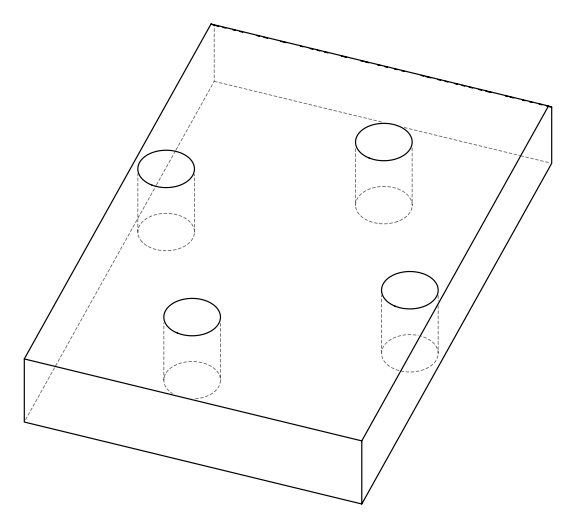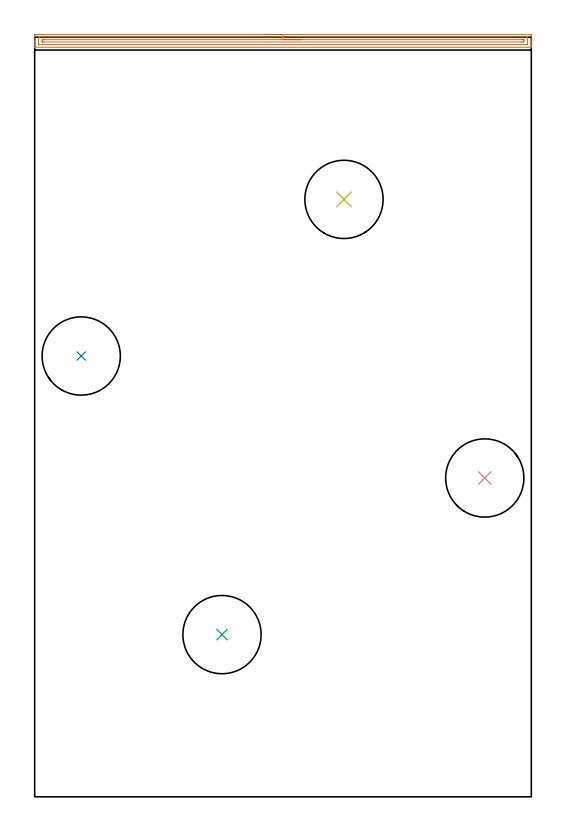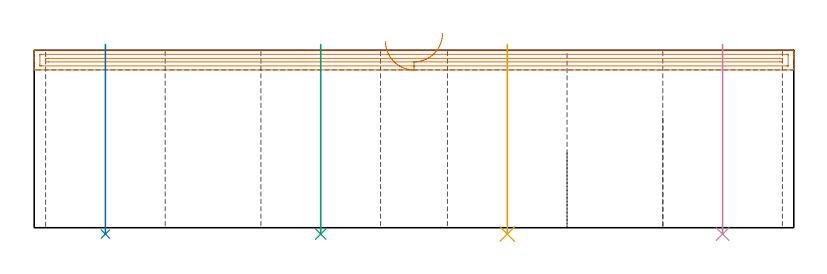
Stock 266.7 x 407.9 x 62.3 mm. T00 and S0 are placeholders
(PLAN: 5 operations, 1 tool changes, 7.7 min)
(1 AREA_MILL | FG_CHAMFER_SURFACE | UGT0205_001 | 6.58 min | 6349 mm3)
(2 INDEXABLE_INSERT_DRILL_THROUGH_HOLE_FROM_SOLID | STEP1HOLE | NXT0302_036 | 0.27 min | 86268 mm3)
(3 INDEXABLE_INSERT_DRILL_THROUGH_HOLE_FROM_SOLID_1 | STEP1HOLE_1 | NXT0302_036 | 0.27 min | 86276 mm3)
(4 INDEXABLE_INSERT_DRILL_THROUGH_HOLE_FROM_SOLID_2 | STEP1HOLE_2 | NXT0302_036 | 0.27 min | 86271 mm3)
(5 INDEXABLE_INSERT_DRILL_THROUGH_HOLE_FROM_SOLID_3 | STEP1HOLE_3 | NXT0302_036 | 0.27 min | 86283 mm3)
(TOOL UGT0205_001 | Chamfer Mill 20 x 3 x 45 deg. | D20 FL50 Z2)
(TOOL NXT0302_036 | Index. Insert Drill 42mm [880-D4200L50-05] | D42 PA176 FL210 Z2)
(OP 1 AREA_MILL)
G17 G21 G94 G90
T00 M6
G54
G17 G0 G90 X123.35 Y409.4 S1061 M3
G43 Z72.3 H0
Z65.4
G94 G1 X123.388 Z64.528 F250.
X123.502 Z63.664
X123.691 Z62.812
X123.953 Z61.98
X124.287 Z61.174
X124.69 Z60.4
X125.159 Z59.664
X125.69 Z58.972
X126.279 Z58.329
X126.922 Z57.74
X127.614 Z57.209
X128.35 Z56.74
X129.124 Z56.337
X129.93 Z56.003
X130.762 Z55.741
X131.614 Z55.552
X132.478 Z55.438
X133.35 Z55.4
X266.076
X266.463 Y409.397 Z55.401
X266.69 Y409.392 Z55.405
X266.7 Y409.018 Z55.779
Y405.512 Z59.283
Y404.983 Z59.814
Y404.635 Z60.161
Y404.106 Z60.69
Y403.759 Z61.036
Y403.064 Z61.736
Y402.803 Z61.997
X266.698 Y402.65 Z62.142
X266.69 Y402.502 Z62.288
X266.523 Y402.5 Z62.3
X0.176
X0.01 Y402.502 Z62.288
X0. Y402.651 Z62.142
Y402.803 Z61.997
Y403.064 Z61.736
Y403.759 Z61.036
Y404.983 Z59.814
Y405.512 Z59.283
Y406.124 Z58.672
Y408.753 Z56.044
X0.003 Y409.018 Z55.779
X0.01 Y409.392 Z55.405
X0.237 Y409.397 Z55.401
X0.624 Y409.4 Z55.4
X133.35
Y407.986 Z56.814
X264.288 Y407.985 Z56.815
X264.448 Y407.984 Z56.816
X264.645 Y407.98 Z56.82
X264.686 Y407.979 Z56.821
X264.692 Y407.953 Z56.847
X264.695 Y407.92 Z56.88
X264.699 Y407.738 Z57.062
X264.7 Y404.232 Z60.568
X264.698 Y404.097 Z60.703
X264.694 Y403.99 Z60.81
X264.69 Y403.924 Z60.876
X264.655 Y403.921 Z60.879
X264.288 Y403.916 Z60.884
X264.129 Y403.915 Z60.885
X2.412
X2.252 Y403.916 Z60.884
X2.055 Y403.92 Z60.88
X2.014 Y403.921 Z60.879
X2.008 Y403.947 Z60.853
X2.005 Y403.98 Z60.82
X2.001 Y404.162 Z60.638
X2. Y407.668 Z57.132
X2.002 Y407.803 Z56.997
X2.006 Y407.91 Z56.89
X2.01 Y407.976 Z56.824
X2.045 Y407.979 Z56.821
X2.412 Y407.984 Z56.816
X2.571 Y407.985 Z56.815
X133.35 Y407.986 Z56.814
Y406.572 Z58.228
X261.607 Y406.571 Z58.229
X262.315 Y406.57 Z58.23
X262.501 Y406.568 Z58.232
X262.678 Y406.565 Z58.235
X262.69 Y406.388 Z58.412
X262.696 Y406.197 Z58.603
X262.69 Y405.512 Z59.288
X262.681 Y405.335 Z59.465
X261.607 Y405.329 Z59.471
X5.093
X4.385 Y405.33 Z59.47
X4.199 Y405.332 Z59.468
X4.022 Y405.335 Z59.465
X4.01 Y405.512 Z59.288
X4.004 Y405.703 Z59.097
X4.01 Y406.388 Z58.412
X4.019 Y406.564 Z58.236
X5.093 Y406.571 Z58.229
X133.35 Y406.572 Z58.228
X134.222 Z58.267
X135.087 Z58.38
X135.938 Z58.569
X136.77 Z58.832
X137.576 Z59.165
X138.35 Z59.568
X139.086 Z60.037
X139.778 Z60.568
X140.421 Z61.157
X141.01 Z61.801
X141.542 Z62.493
X142.01 Z63.228
X142.413 Z64.002
X142.747 Z64.808
X143.009 Z65.64
X143.198 Z66.492
X143.312 Z67.357
X143.35 Z68.228
G0 Z72.3
M5
M2
(OP 2 INDEXABLE_INSERT_DRILL_THROUGH_HOLE_FROM_SOLID)
G17 G21 G94 G90
T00 M6
G54
G17 G0 G90 X25. Y236.7 S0 M3
G43 Z72.3 H1
G94 G81 G98 Z-2.233 F250. R64.3
G80
M5
M2
(OP 3 INDEXABLE_INSERT_DRILL_THROUGH_HOLE_FROM_SOLID_1)
G17 G21 G94 G90
T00 M6
G54
G17 G0 G90 X100.6 Y87.1 S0 M3
G43 Z72.3 H1
G94 G81 G98 Z-2.233 F250. R64.3
G80
M5
M2
(OP 4 INDEXABLE_INSERT_DRILL_THROUGH_HOLE_FROM_SOLID_2)
G17 G21 G94 G90
T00 M6
G54
G17 G0 G90 X241.7 Y171.2 S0 M3
G43 Z72.3 H1
G94 G81 G98 Z-2.233 F250. R64.3
G80
M5
M2
(OP 5 INDEXABLE_INSERT_DRILL_THROUGH_HOLE_FROM_SOLID_3)
G17 G21 G94 G90
T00 M6
G54
G17 G0 G90 X166.1 Y320.8 S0 M3
G43 Z72.3 H1
G94 G81 G98 Z-2.233 F250. R64.3
G80
M5
M2
